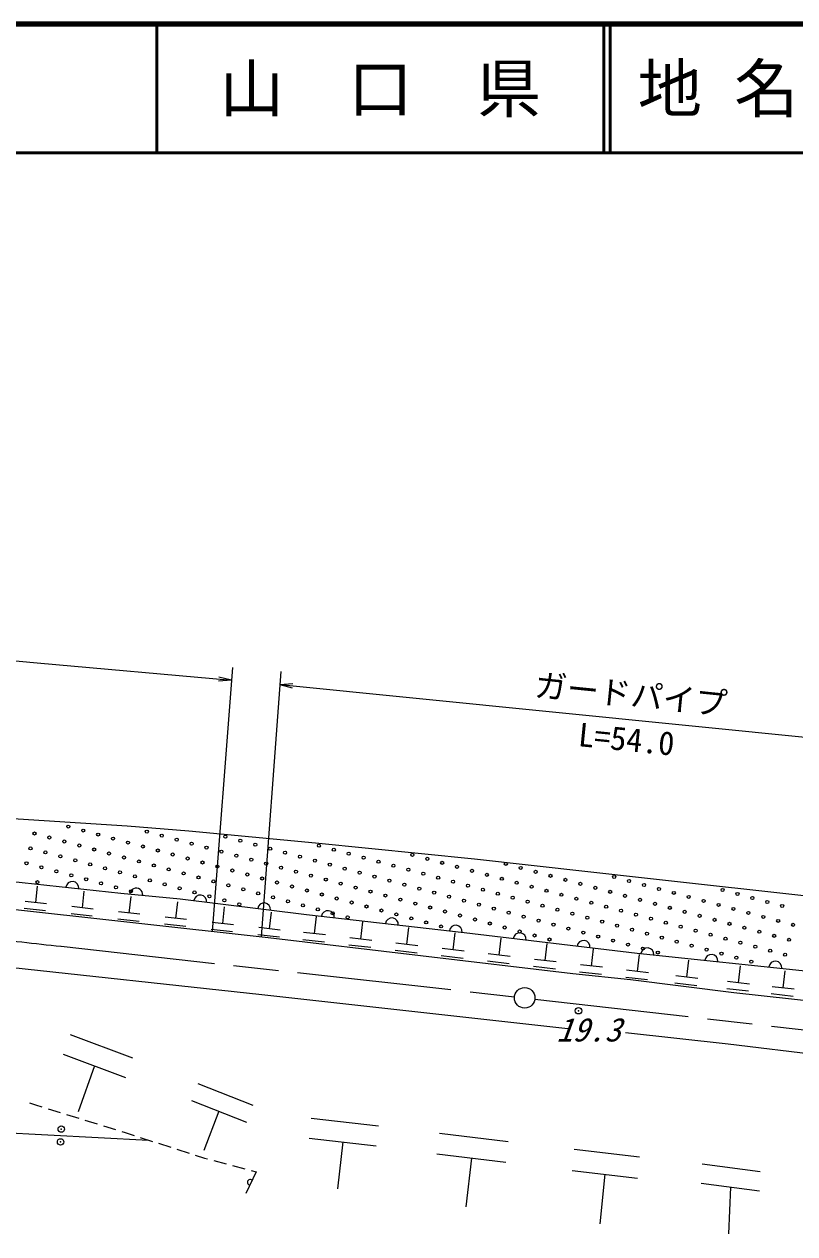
# Model space of a CAD drawing. Units: millimetres, scale not verified. Extents: x 40000 to 680000, y 20000 to 380000.
# Drawn here: x 322688 to 382592, y 285956 to 380000 of the extents above; entities that cross this region are included whole.
import ezdxf
from ezdxf.enums import TextEntityAlignment as Align

# ---------------------------------------------------------------- set-up
doc = ezdxf.new("R2010")
doc.units = ezdxf.units.MM
doc.header["$LTSCALE"] = 1000
doc.header["$PDMODE"] = 32
doc.header["$PDSIZE"] = 500
doc.linetypes.add('CHAIN', pattern=[18.5, 12, -1.5, 3.5, -1.5])
for name, color, linetype, lineweight in [('M-BGD', 7, 'Continuous', 13), ('M-BMK', 2, 'CHAIN', 13), ('M-BMK-SRVR', 3, 'Continuous', 13), ('M-STR-HTXT', 7, 'Continuous', 13), ('M-TTL', 2, 'Continuous', 140), ('M-TTL-LINE', 7, 'Continuous', 50)]:
    doc.layers.add(name, color=color, linetype=linetype, lineweight=lineweight)
doc.layers.add('M-TTL-TXT', color=7, linetype='Continuous')
doc.styles.add('ＭＳ ゴシック', font='')
doc.styles.get('ＭＳ ゴシック').set_extended_font_data('MS Gothic')

msp = doc.modelspace()

# ---------------------------------------------------------------- linework, layer by layer
at = {"layer": 'M-BGD'}
for p, q in [((320439, 318335), (330701, 317669)), ((330701, 317669), (335492, 317286)), ((335492, 317286), (345329, 316351)), ((345329, 316351), (357689, 315118)), ((357689, 315118), (370914, 313644)), ((319831, 313550), (330207, 312445)), ((370914, 313644), (384752, 312104)), ((323586, 311705), (323731, 312990)), ((327215, 311298), (327360, 312585)), ((330207, 312445), (334813, 311991)), ((319106, 311502), (341657, 308983)), ((324413, 311612), (322760, 311798)), ((328043, 311205), (326388, 311391)), ((330847, 310891), (330992, 312179)), ((334481, 310483), (334626, 311773)), ((334813, 311991), (344636, 310772)), ((338117, 310075), (338262, 311367)), ((324351, 311061), (322698, 311247)), ((327981, 310653), (326326, 310839)), ((331614, 310245), (329956, 310431)), ((331676, 310797), (330019, 310984)), ((335311, 310390), (333651, 310576)), ((341756, 309667), (341901, 310960)), ((344636, 310772), (356897, 309369)), ((345257, 309292), (345412, 310621)), ((335248, 309837), (333589, 310023)), ((338886, 309428), (337224, 309615)), ((338948, 309982), (337287, 310168)), ((342588, 309573), (340924, 309760)), ((348847, 308872), (349002, 310201)), ((352436, 308453), (352591, 309781)), ((342525, 309019), (340862, 309206)), ((341657, 308983), (365338, 306196)), ((346045, 308622), (344336, 308822)), ((346111, 309192), (344402, 309392)), ((349701, 308772), (347993, 308972)), ((353290, 308353), (351582, 308552)), ((356024, 308033), (356179, 309361)), ((356897, 309369), (370348, 307767)), ((359612, 307614), (359767, 308941)), ((363198, 307195), (363353, 308522)), ((349635, 308203), (347926, 308402)), ((353223, 307784), (351516, 307983)), ((356811, 307365), (355104, 307564)), ((356878, 307934), (355171, 308133)), ((360465, 307515), (358759, 307714)), ((366784, 306776), (366938, 308102)), ((370348, 307767), (384154, 306335)), ((370368, 306357), (370523, 307682)), ((318011, 307058), (341154, 304549)), ((360398, 306946), (358692, 307145)), ((363984, 306527), (362279, 306726)), ((364051, 307095), (362345, 307295)), ((367636, 306676), (365931, 306875)), ((374193, 305913), (374348, 307238)), ((378217, 305478), (378374, 306796)), ((365338, 306196), (369820, 305719)), ((367569, 306108), (365865, 306307)), ((371154, 305690), (369450, 305889)), ((371220, 306258), (369516, 306457)), ((369820, 305719), (377864, 304726)), ((375045, 305814), (373342, 306013)), ((381686, 305067), (381845, 306393)), ((374978, 305246), (373276, 305445)), ((378998, 304812), (377301, 305014)), ((379066, 305377), (377369, 305579)), ((377864, 304726), (386438, 303753)), ((382540, 304965), (380833, 305169)), ((341154, 304549), (364956, 301912)), ((382473, 304397), (380765, 304601)), ((326264, 301448), (331105, 299626)), ((369428, 301608), (377405, 300724)), ((377405, 300724), (385959, 299696)), ((325720, 299920), (330561, 298098)), ((328141, 299009), (326871, 295445)), ((336197, 297648), (340468, 295962)), ((335694, 296333), (339964, 294647)), ((323111, 296133), (323576, 295979)), ((323576, 295979), (324064, 295828)), ((324541, 295680), (325496, 295384)), ((337829, 295490), (336655, 292423)), ((325974, 295236), (326929, 294940)), ((327407, 294792), (328362, 294496)), ((345008, 294955), (350230, 294357)), ((318738, 293957), (332350, 293243)), ((328840, 294349), (329795, 294053)), ((330273, 293905), (330546, 293820)), ((330546, 293820), (331226, 293603)), ((331702, 293450), (332654, 293145)), ((354961, 293793), (360320, 293140)), ((333131, 292993), (334083, 292688)), ((334559, 292536), (335512, 292231)), ((344835, 293396), (350057, 292798)), ((347446, 293097), (347044, 289458)), ((365440, 292534), (370526, 291936)), ((335988, 292079), (336715, 291846)), ((336715, 291846), (336943, 291784)), ((337426, 291655), (338392, 291395)), ((354776, 292170), (360134, 291517)), ((357455, 291843), (357021, 288057)), ((338875, 291265), (339840, 291005)), ((340724, 290767), (339924, 289086)), ((340323, 290875), (340724, 290767)), ((365273, 290884), (370359, 290286)), ((375382, 291403), (379897, 290804)), ((367816, 290585), (367424, 286735)), ((375325, 289885), (379840, 289287)), ((377583, 289586), (377448, 285956))]:
    msp.add_line(p, q, dxfattribs=at)
for centre in [(323489, 317080), (326118, 317618), (327277, 317307), (328436, 316996), (332224, 317224), (333383, 316913), (338330, 316830), (323179, 315921), (324648, 316769), (325807, 316458), (326967, 316148), (329595, 316686), (330754, 316375), (331914, 316065), (334542, 316603), (335702, 316292), (336861, 315981), (339489, 316519), (340649, 316209), (341808, 315898), (345596, 316126), (324338, 315610), (325497, 315299), (326656, 314989), (328126, 315837), (329285, 315527), (330444, 315216), (333073, 315754), (334232, 315444), (335391, 315133), (338020, 315671), (339179, 315360), (340338, 315050), (342967, 315588), (344126, 315277), (345285, 314967), (346755, 315815), (347914, 315504), (349073, 315194), (352861, 315421), (354020, 315111), (322868, 314761), (324027, 314451), (325186, 314140), (327815, 314678), (328974, 314368), (330133, 314057), (331603, 314906), (332762, 314595), (333921, 314284), (336550, 314822), (337709, 314512), (338868, 314201), (341497, 314739), (342656, 314429), (343815, 314118), (346444, 314656), (347603, 314345), (348762, 314035), (350232, 314883), (351391, 314573), (352550, 314262), (355179, 314800), (356338, 314489), (357497, 314179), (360126, 314717), (361285, 314406), (362444, 314096), (323717, 313292), (326345, 313830), (327505, 313519), (328664, 313209), (331292, 313746), (332452, 313436), (333611, 313125), (335080, 313974), (336239, 313663), (337399, 313353), (340027, 313891), (341186, 313580), (342346, 313269), (344974, 313807), (346134, 313497), (347293, 313186), (349921, 313724), (351081, 313414), (352240, 313103), (353709, 313952), (354868, 313641), (356028, 313330), (358656, 313868), (359815, 313558), (360975, 313247), (363603, 313785), (364763, 313475), (365922, 313164), (368550, 313702), (369710, 313391), (370869, 313081), (329823, 312898), (330982, 312587), (334770, 312815), (335929, 312504), (337088, 312194), (338558, 313042), (339717, 312732), (340876, 312421), (342035, 312110), (343505, 312959), (344664, 312648), (345823, 312338), (348452, 312876), (349611, 312565), (350770, 312254), (353399, 312792), (354558, 312482), (355717, 312171), (357187, 313020), (358346, 312709), (359505, 312399), (362134, 312937), (363293, 312626), (364452, 312315), (367081, 312853), (368240, 312543), (369399, 312232), (372028, 312770), (373187, 312460), (374346, 312149), (376975, 312687), (378134, 312376), (338247, 311883), (339406, 311572), (343194, 311800), (344353, 311489), (345512, 311179), (346982, 312027), (348141, 311717), (349300, 311406), (351929, 311944), (353088, 311633), (354247, 311323), (356876, 311861), (358035, 311550), (359194, 311240), (360664, 312088), (361823, 311777), (362982, 311467), (365611, 312005), (366770, 311694), (367929, 311384), (370558, 311922), (371717, 311611), (372876, 311300), (375505, 311838), (376664, 311528), (377823, 311217), (379293, 312066), (380452, 311755), (381611, 311445), (346671, 310868), (347831, 310557), (350459, 311095), (351618, 310785), (352778, 310474), (355406, 311012), (356566, 310702), (357725, 310391), (360353, 310929), (361513, 310618), (362672, 310308), (364141, 311156), (365300, 310846), (366460, 310535), (369088, 311073), (370247, 310762), (371407, 310452), (374035, 310990), (375195, 310679), (376354, 310369), (378982, 310907), (380142, 310596), (381301, 310285), (353937, 310164), (355096, 309853), (358884, 310080), (360043, 309770), (361202, 309459), (363831, 309997), (364990, 309687), (366149, 309376), (367619, 310225), (368778, 309914), (369937, 309603), (371096, 309293), (372566, 310141), (373725, 309831), (374884, 309520), (377513, 310058), (378672, 309748), (379831, 309437), (382460, 309975), (362361, 309149), (363520, 308838), (367308, 309065), (368467, 308755), (369626, 308444), (372255, 308982), (373414, 308672), (374573, 308361), (376043, 309210), (377202, 308899), (378361, 308588), (380990, 309126), (382149, 308816), (370785, 308134), (371945, 307823), (375732, 308050), (376892, 307740), (378051, 307429), (379520, 308278), (380679, 307967), (381839, 307657), (379210, 307119)]:
    msp.add_circle(centre, 120, dxfattribs=at)
for centre, radius, start, end in [((326429, 312847), 500, 353.91766, 173.91766), ((331402, 312327), 500, 354.37669, 174.37669), ((336374, 311797), 500, 352.92587, 172.92587), ((341336, 311182), 500, 352.92587, 172.92587), ((346299, 310582), 500, 353.47086, 173.47086), ((351267, 310013), 500, 353.47086, 173.47086), ((356234, 309445), 500, 353.47086, 173.47086), ((361200, 308856), 500, 353.20961, 173.20961), ((366165, 308265), 500, 353.20961, 173.20961), ((371131, 307686), 500, 354.07981, 174.07981), ((376104, 307170), 500, 354.07981, 174.07981), ((381078, 306654), 500, 354.07981, 174.07981), ((340241, 289966), 208, 38.17052, 270.91174)]:
    msp.add_arc(centre, radius, start, end, dxfattribs=at)
for p in [(365776, 303298), (325570, 294099), (325518, 293100)]:
    msp.add_point(p, dxfattribs=at)
at = {"layer": 'M-BMK'}
for p, q in [((325549, 308309), (360798, 304390)), ((362388, 304211), (459731, 293061))]:
    msp.add_line(p, q, dxfattribs=at)
msp.add_arc((683350, 3535554), 3247019, 263.24135, 263.67351, dxfattribs=at)
at = {"layer": 'M-BMK-SRVR'}
msp.add_circle((361593, 304302), 800, dxfattribs=at)
at = {"layer": 'M-STR-HTXT'}
for p, q in [((313798, 331237), (323708, 330358)), ((323708, 330358), (338805, 328989)), ((338882, 329986), (337290, 309471)), ((338805, 328989), (337824, 329245)), ((342625, 329669), (341118, 309043)), ((338805, 328989), (337794, 328913)), ((342552, 328671), (343564, 328735)), ((342552, 328671), (396770, 323214)), ((342552, 328671), (343530, 328403))]:
    msp.add_line(p, q, dxfattribs=at)
at = {"layer": 'M-TTL'}
msp.add_line((680000, 380000), (40000, 380000), dxfattribs=at)
at = {"layer": 'M-TTL-LINE'}
for p, q in [((333000, 380000), (333000, 370000)), ((367750, 380000), (367750, 370000)), ((368250, 380000), (368250, 370000)), ((40000, 370000), (680000, 370000))]:
    msp.add_line(p, q, dxfattribs=at)

# ---------------------------------------------------------------- texts
at = {"layer": 'M-BGD', "style": 'ＭＳ ゴシック', "oblique": 20}
msp.add_text('19.3', height=1833, dxfattribs=at).set_placement((364042, 300357), align=Align.BOTTOM_LEFT)
at = {"layer": 'M-STR-HTXT', "style": 'ＭＳ ゴシック'}
for s, p in [('ガードパイプ', (369711, 326440)), ('L=54.0', (369361, 322958))]:
    msp.add_text(s, height=1833, rotation=354.253, dxfattribs=at).set_placement(p, align=Align.BOTTOM_CENTER)
at = {"layer": 'M-TTL-TXT', "style": 'ＭＳ ゴシック'}
msp.add_text('山\u3000口\u3000県', height=3666, dxfattribs=at).set_placement((350375, 375000), align=Align.MIDDLE_CENTER)
msp.add_text('地 名', height=3666, dxfattribs=at).set_placement((370380, 375000), align=Align.MIDDLE_LEFT)

doc.saveas('drawing.dxf')
